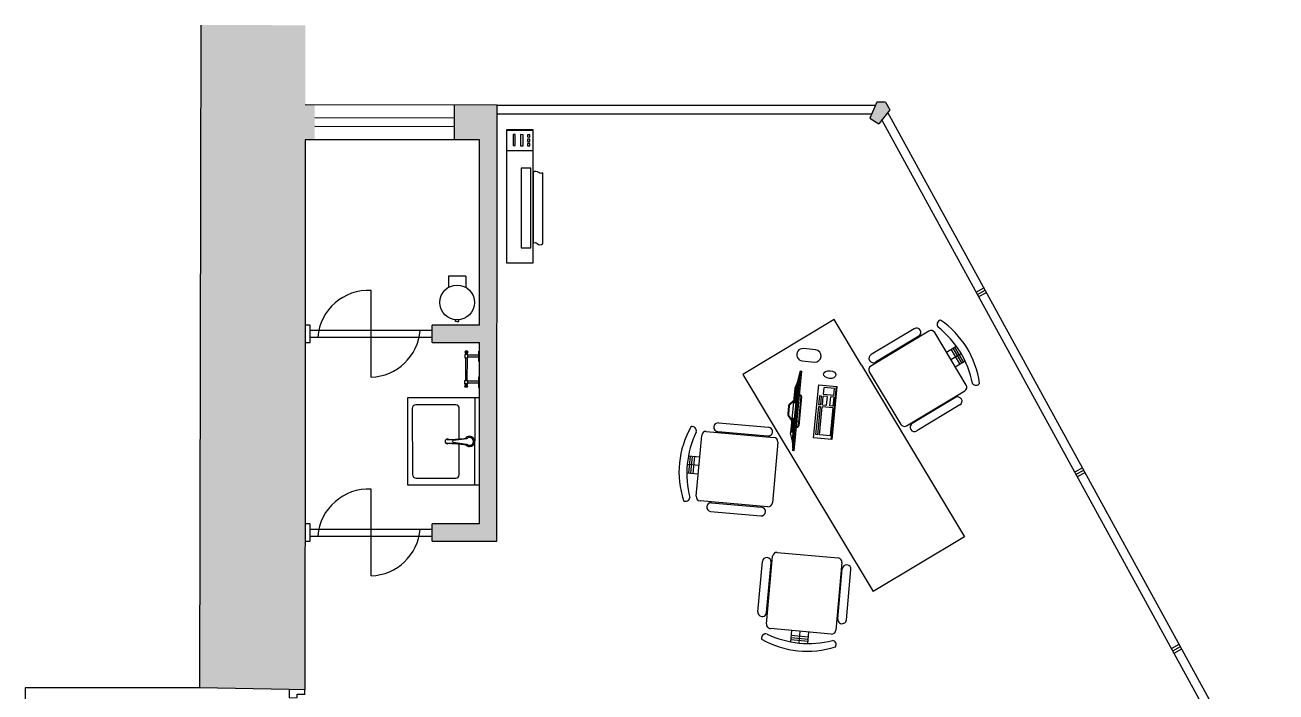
# Model space of a CAD drawing. Header units: millimetres. Extents: x 10227 to 13232, y 2 to 9351.
# Drawn here: x 10228 to 10946, y 1859 to 2241 of the extents above; entities that cross this region are included whole.
import ezdxf

# ---------------------------------------------------------------- set-up
doc = ezdxf.new("R2010")
doc.units = ezdxf.units.MM
for name, color, linetype in [('A-DOOR-FULL', 3, 'Continuous'), ('A-FLOOR-STRS', 3, 'Continuous'), ('A-FURN', 9, 'Continuous'), ('A-GLAZ-FULL', 4, 'Continuous'), ('A-WALL-FULL-EXTR', 1, 'Continuous'), ('A-WALL-FULL-INTR', 2, 'Continuous'), ('campiture muri sezionati', 253, 'Continuous')]:
    doc.layers.add(name, color=color, linetype=linetype)

msp = doc.modelspace()

# ---------------------------------------------------------------- hatches: boundary and pattern name
at = {"layer": 'campiture muri sezionati', "true_color": 0x636466}
h = msp.add_hatch(color=251, dxfattribs=at)
h.dxf.hatch_style = 1
h.paths.add_polyline_path([(10462.07, 1955.21), (10462.07, 1945.2), (10499.26, 1945.21), (10499.43, 2195.52), (10474.7, 2195.54), (10474.66, 2175.53), (10489.2, 2175.52), (10489.2, 2069.26), (10462.07, 2069.26), (10462.07, 2059.25), (10489.2, 2059.27), (10489.2, 1955.21)])
h.paths.add_polyline_path([(10328.51, 1861), (10380.05, 1860.12), (10389.05, 1859.95), (10389.14, 2024.46), (10389.23, 2175.59), (10394.66, 2175.59), (10394.7, 2195.59), (10389.24, 2195.59), (10389.27, 2241.32), (10329.27, 2241.44)])
h = msp.add_hatch(color=251, dxfattribs=at)
h.dxf.hatch_style = 1
h.paths.add_polyline_path([(10713.32, 2187.98), (10718.56, 2184.82), (10724.74, 2192.69), (10722.37, 2197.09), (10717.36, 2197.1)])

# ---------------------------------------------------------------- linework, layer by layer
at = {"layer": 'A-DOOR-FULL', "ltscale": 0.1}
for p, q in [((10427.02, 2039.36), (10427.14, 2089.12)), ((10427.02, 1925.3), (10427.14, 1975.07))]:
    msp.add_line(p, q, dxfattribs=at)
at = {"layer": 'A-DOOR-FULL'}
for p, q in [((10392.07, 2066.24), (10462.07, 2066.24)), ((10392.07, 2062.24), (10462.07, 2062.24)), ((10392.07, 1952.18), (10462.07, 1952.18)), ((10392.07, 1948.18), (10462.07, 1948.18))]:
    msp.add_line(p, q, dxfattribs=at)
msp.add_lwpolyline([(10389.05, 1857.38), (10389.05, 1859.95), (10380.06, 1860.12), (10380.05, 1855.39), (10384.61, 1855.42), (10384.61, 1857.39), (10389.11, 1857.41)], dxfattribs=at)
at = {"layer": 'A-DOOR-FULL', "ltscale": 0.1}
for centre, radius, start, end in [((10425.56, 2059.92), 29.24, 86.90593, 175.42244), ((10425.94, 2068.69), 29.36, 272.11433, 355.16975), ((10425.56, 1945.87), 29.24, 86.90593, 175.42244), ((10425.94, 1954.64), 29.36, 272.11433, 355.16975)]:
    msp.add_arc(centre, radius, start, end, dxfattribs=at)
at = {"layer": 'A-FLOOR-STRS'}
for p, q in [((10228.51, 1861), (10228.37, 1789.72)), ((10328.51, 1861), (10228.51, 1861))]:
    msp.add_line(p, q, dxfattribs=at)
at = {"layer": 'A-FURN'}
for p, q in [((10520.03, 2180.95), (10504.78, 2180.96)), ((10504.77, 2169.52), (10520.02, 2169.51)), ((10481.4, 2097.23), (10471.4, 2097.23)), ((10471.4, 2097.23), (10471.4, 2090.89)), ((10481.4, 2097.23), (10481.4, 2090.89)), ((10475.4, 2071.23), (10475.4, 2072.28)), ((10476.4, 2071.23), (10475.4, 2071.23)), ((10476.4, 2071.23), (10477.4, 2071.23)), ((10477.4, 2071.23), (10477.4, 2072.28)), ((10692.78, 2072.45), (10640.31, 2040.96)), ((10708.53, 2046.21), (10692.78, 2072.45)), ((10747.19, 2065.76), (10713.81, 2045.73)), ((10738.78, 2067.14), (10714, 2052.27)), ((10741.35, 2062.86), (10716.57, 2047.99)), ((10768.62, 2034.84), (10750.56, 2064.92)), ((10481.17, 2054.33), (10481.17, 2054.16)), ((10482.36, 2054.33), (10481.17, 2054.33)), ((10482.35, 2054.16), (10481.17, 2054.16)), ((10482.35, 2054.16), (10482.36, 2054.33)), ((10488.86, 2048.4), (10488.86, 2054.32)), ((10488.86, 2054.32), (10489.32, 2054.32)), ((10682.19, 2055.05), (10675.18, 2055.72)), ((10765.01, 2046.94), (10759.96, 2055.36)), ((10766.15, 2047.62), (10761.1, 2056.05)), ((10767.15, 2048.14), (10762.06, 2056.62)), ((10481.17, 2052.38), (10480.92, 2052.38)), ((10480.92, 2052.38), (10480.92, 2050.36)), ((10480.92, 2050.36), (10481.17, 2050.36)), ((10482.35, 2053.48), (10481.17, 2053.48)), ((10481.17, 2053.48), (10481.17, 2053.31)), ((10482.35, 2053.31), (10481.17, 2053.31)), ((10482.35, 2052.8), (10481.17, 2052.81)), ((10481.17, 2052.81), (10481.17, 2052.38)), ((10482.35, 2052.38), (10481.17, 2052.38)), ((10481.17, 2050.36), (10482.35, 2050.35)), ((10481.17, 2050.36), (10481.17, 2050.19)), ((10481.17, 2050.19), (10481.25, 2050.19)), ((10482.27, 2050.19), (10481.25, 2050.19)), ((10482.27, 2050.19), (10482.35, 2050.19)), ((10482.35, 2053.31), (10482.35, 2053.48)), ((10482.35, 2052.38), (10482.35, 2052.8)), ((10482.6, 2052.38), (10482.35, 2052.38)), ((10482.35, 2050.19), (10482.35, 2050.35)), ((10482.35, 2050.35), (10482.6, 2050.35)), ((10482.6, 2050.35), (10482.6, 2052.38)), ((10488.86, 2051.95), (10482.6, 2051.96)), ((10488.86, 2050.77), (10482.6, 2050.78)), ((10489.31, 2048.4), (10488.86, 2048.4)), ((10674.51, 2048.71), (10681.52, 2048.04)), ((10488.72, 2039.42), (10488.68, 2033.5)), ((10489.2, 2039.41), (10488.72, 2039.42)), ((10640.31, 2040.96), (10656.05, 2014.72)), ((10672.05, 2037.14), (10673.42, 2042.91)), ((10708.53, 2046.21), (10767.62, 1947.76)), ((10712.96, 2042.36), (10731.02, 2012.27)), ((10480.75, 2035.49), (10480.76, 2037.52)), ((10481, 2035.49), (10480.75, 2035.49)), ((10480.76, 2037.52), (10481.01, 2037.52)), ((10482.17, 2033.71), (10480.99, 2033.71)), ((10480.99, 2033.55), (10480.99, 2033.71)), ((10482.17, 2033.54), (10480.99, 2033.55)), ((10482.18, 2035.48), (10481, 2035.49)), ((10481, 2035.07), (10481, 2035.49)), ((10482.18, 2035.06), (10481, 2035.07)), ((10482.18, 2034.55), (10481, 2034.56)), ((10481, 2034.39), (10481, 2034.56)), ((10482.18, 2034.38), (10481, 2034.39)), ((10481.01, 2037.52), (10481.01, 2037.69)), ((10481.01, 2037.69), (10481.1, 2037.68)), ((10481.01, 2037.52), (10482.2, 2037.51)), ((10482.11, 2037.68), (10481.1, 2037.68)), ((10482.11, 2037.68), (10482.2, 2037.68)), ((10482.17, 2033.71), (10482.17, 2033.54)), ((10482.43, 2035.48), (10482.18, 2035.48)), ((10482.18, 2035.48), (10482.18, 2035.06)), ((10482.18, 2034.55), (10482.18, 2034.38)), ((10482.2, 2037.68), (10482.2, 2037.51)), ((10482.2, 2037.51), (10482.44, 2037.51)), ((10482.44, 2037.51), (10482.43, 2035.48)), ((10488.7, 2037.05), (10482.44, 2037.09)), ((10488.7, 2035.87), (10482.44, 2035.9)), ((10488.68, 2033.5), (10489.19, 2033.5)), ((10670.23, 2033.13), (10667.77, 2007.39)), ((10672.05, 2037.14), (10668.8, 2003.11)), ((10672.05, 2037.14), (10670.23, 2033.13)), ((10671.14, 2032.17), (10670.49, 2032.23)), ((10671.18, 2032.56), (10670.53, 2032.62)), ((10671.22, 2032.96), (10670.57, 2033.02)), ((10671.26, 2033.35), (10670.61, 2033.41)), ((10671.29, 2033.75), (10670.64, 2033.81)), ((10671.33, 2034.14), (10670.68, 2034.2)), ((10681.05, 2004.53), (10683.96, 2034.95)), ((10683.96, 2034.95), (10694.44, 2033.95)), ((10686.66, 2029.32), (10687.05, 2033.38)), ((10693.11, 2032.8), (10687.05, 2033.38)), ((10693.89, 2034), (10690.98, 2003.58)), ((10694.44, 2033.95), (10691.53, 2003.52)), ((10692.72, 2028.74), (10693.11, 2032.8)), ((10489.26, 2027.46), (10447.84, 2027.51)), ((10447.84, 2027.51), (10448.01, 1977.51)), ((10486.52, 2027.47), (10486.46, 1977.46)), ((10669.55, 2026.02), (10667.17, 2023.85)), ((10669.49, 2025.42), (10667.44, 2023.55)), ((10670.46, 2025.05), (10669.81, 2025.11)), ((10670.5, 2025.44), (10669.85, 2025.51)), ((10670.54, 2025.84), (10669.89, 2025.9)), ((10670.58, 2026.23), (10669.93, 2026.3)), ((10670.61, 2026.63), (10669.96, 2026.69)), ((10670.65, 2027.02), (10670, 2027.09)), ((10670.69, 2027.42), (10670.04, 2027.48)), ((10670.73, 2027.82), (10670.08, 2027.88)), ((10670.76, 2028.21), (10670.12, 2028.27)), ((10670.8, 2028.61), (10670.15, 2028.67)), ((10670.84, 2029), (10670.19, 2029.06)), ((10670.88, 2029.4), (10670.23, 2029.46)), ((10670.92, 2029.79), (10670.27, 2029.85)), ((10670.95, 2030.19), (10670.3, 2030.25)), ((10670.99, 2030.58), (10670.34, 2030.65)), ((10671.03, 2030.98), (10670.38, 2031.04)), ((10671.07, 2031.37), (10670.42, 2031.44)), ((10671.1, 2031.77), (10670.46, 2031.83)), ((10673.74, 2028.28), (10672.13, 2011.49)), ((10674.14, 2028.24), (10672.53, 2011.45)), ((10673.03, 2028.64), (10672.68, 2028.32)), ((10672.76, 2028.93), (10672.74, 2028.92)), ((10684.04, 2023.55), (10684.53, 2028.6)), ((10685.62, 2028.49), (10684.53, 2028.6)), ((10685.14, 2023.45), (10685.62, 2028.49)), ((10686.09, 2023.36), (10686.57, 2028.4)), ((10688.76, 2028.19), (10686.57, 2028.4)), ((10692.72, 2028.74), (10686.66, 2029.32)), ((10688.76, 2028.19), (10688.28, 2023.15)), ((10690.36, 2022.95), (10690.84, 2028)), ((10692.63, 2027.82), (10690.84, 2028)), ((10692.63, 2027.82), (10692.15, 2022.78)), ((10734.39, 2011.43), (10767.78, 2031.47)), ((10762.47, 2027.67), (10737.69, 2012.8)), ((10450.65, 2021.43), (10450.81, 1983.44)), ((10475.66, 2023.4), (10452.66, 2023.43)), ((10477.61, 2003.85), (10477.65, 2021.4)), ((10666.68, 2022.87), (10666.22, 2018.14)), ((10667.08, 2022.83), (10666.63, 2018.1)), ((10670.42, 2024.65), (10669.77, 2024.71)), ((10682.4, 2006.38), (10683.94, 2022.5)), ((10683.5, 2006.27), (10685.04, 2022.4)), ((10685.04, 2022.4), (10683.94, 2022.5)), ((10685.14, 2023.45), (10684.04, 2023.55)), ((10684.45, 2006.18), (10685.99, 2022.31)), ((10692.05, 2021.73), (10685.99, 2022.31)), ((10688.28, 2023.15), (10686.09, 2023.36)), ((10692.15, 2022.78), (10690.36, 2022.95)), ((10692.05, 2021.73), (10690.51, 2005.6)), ((10765.04, 2023.39), (10740.26, 2008.51)), ((10626.41, 2013.1), (10655.2, 2010.57)), ((10656.05, 2014.72), (10715.14, 1916.27)), ((10668.45, 2014.51), (10666.52, 2017.08)), ((10668.51, 2015.1), (10666.84, 2017.33)), ((10669.07, 2010.54), (10668.42, 2010.6)), ((10669.11, 2010.94), (10668.46, 2011)), ((10669.15, 2011.33), (10668.5, 2011.39)), ((10669.19, 2011.73), (10668.54, 2011.79)), ((10669.23, 2012.12), (10668.58, 2012.18)), ((10669.26, 2012.52), (10668.61, 2012.58)), ((10669.3, 2012.91), (10668.65, 2012.98)), ((10669.34, 2013.31), (10668.69, 2013.37)), ((10669.38, 2013.7), (10668.73, 2013.77)), ((10669.41, 2014.1), (10668.77, 2014.16)), ((10669.45, 2014.49), (10668.8, 2014.56)), ((10669.49, 2014.89), (10668.84, 2014.95)), ((10669.53, 2015.29), (10668.88, 2015.35)), ((10669.57, 2015.68), (10668.92, 2015.74)), ((10671.05, 2011.03), (10671.03, 2011.06)), ((10671.37, 2011.28), (10671.09, 2011.65)), ((10672.33, 2013.56), (10671.3, 2013.82)), ((10613.71, 1971), (10616.78, 2005.95)), ((10619.44, 2008.18), (10658.23, 2004.77)), ((10625.97, 2008.13), (10654.76, 2005.6)), ((10668.8, 2003.11), (10667.77, 2007.39)), ((10668.81, 2007.77), (10668.16, 2007.83)), ((10668.85, 2008.17), (10668.2, 2008.23)), ((10668.89, 2008.56), (10668.24, 2008.63)), ((10668.92, 2008.96), (10668.27, 2009.02)), ((10668.96, 2009.35), (10668.31, 2009.42)), ((10669, 2009.75), (10668.35, 2009.81)), ((10669.04, 2010.15), (10668.39, 2010.21)), ((10691.53, 2003.52), (10681.05, 2004.53)), ((10683.5, 2006.27), (10682.4, 2006.38)), ((10690.51, 2005.6), (10684.45, 2006.18)), ((10477.61, 1983.4), (10477.61, 2001.09)), ((10660.46, 2002.11), (10657.39, 1967.16)), ((10668.8, 2003.11), (10669.05, 1997.19)), ((10609.45, 1984.3), (10610.32, 1994.15)), ((10610.57, 1984.27), (10611.43, 1994.05)), ((10611.9, 1984.15), (10612.76, 1993.93)), ((10448.01, 1977.51), (10489.22, 1977.48)), ((10452.82, 1981.45), (10475.6, 1981.4)), ((10654.73, 1964.93), (10615.94, 1968.34)), ((10621.93, 1962.27), (10650.72, 1959.74)), ((10622.37, 1967.24), (10651.16, 1964.71)), ((10767.62, 1947.76), (10715.14, 1916.27)), ((10660.13, 1938.76), (10695.08, 1935.61)), ((10649.07, 1904.73), (10651.66, 1933.51)), ((10653.97, 1897.75), (10657.47, 1936.54)), ((10654.04, 1904.28), (10656.64, 1933.06)), ((10697.31, 1932.94), (10693.81, 1894.16)), ((10694.92, 1900.59), (10697.51, 1929.38)), ((10699.89, 1900.14), (10702.49, 1928.93)), ((10691.14, 1891.94), (10656.2, 1895.09)), ((10677.84, 1887.71), (10667.98, 1888.6)), ((10677.87, 1888.83), (10668.09, 1889.71)), ((10677.99, 1890.16), (10668.21, 1891.04))]:
    msp.add_line(p, q, dxfattribs=at)
at = {"layer": 'A-FURN', "ltscale": 0.1}
for p, q in [((10757.27, 2053.75), (10762.87, 2057.11)), ((10481.17, 2050.19), (10481.15, 2037.68)), ((10482.13, 2050.18), (10482.06, 2037.68)), ((10759.81, 2049.51), (10765.64, 2053)), ((10762.36, 2045.26), (10768.03, 2048.67)), ((10608.5, 1989.35), (10615.27, 1988.75)), ((10609.19, 1994.25), (10615.7, 1993.68)), ((10608.25, 1984.4), (10614.84, 1983.82)), ((10667.88, 1887.47), (10668.47, 1893.98)), ((10672.79, 1886.77), (10673.4, 1893.54)), ((10677.73, 1886.51), (10678.32, 1893.09))]:
    msp.add_line(p, q, dxfattribs=at)
at = {"layer": 'A-FURN'}
for points in [[(10519.98, 2104.98), (10520.03, 2181.23), (10504.78, 2181.24), (10504.73, 2104.99)], [(10509.81, 2172.25), (10509.81, 2178.6), (10508.54, 2178.63), (10508.54, 2172.27)], [(10514.26, 2172.16), (10514.26, 2178.51), (10512.87, 2178.54), (10512.87, 2172.19)], [(10518.07, 2177.17), (10518.07, 2178.44), (10516.8, 2178.46), (10516.8, 2177.19)], [(10518.07, 2174.63), (10518.07, 2175.9), (10516.8, 2175.92), (10516.8, 2174.65)], [(10518.07, 2172.09), (10518.07, 2173.36), (10516.8, 2173.38), (10516.8, 2172.11)], [(10518.71, 2113.6), (10518.75, 2159.35), (10513.25, 2159.36), (10513.22, 2113.61)], [(10674.07, 2042.85), (10669.7, 1997.12), (10669.05, 1997.19), (10673.42, 2042.91)]]:
    msp.add_lwpolyline(points, close=True, dxfattribs=at)
msp.add_lwpolyline([(10525.57, 2116.02), (10525.6, 2156.69, -0.424527), (10523.3, 2156.74, 0.404946), (10520.01, 2156.8), (10519.99, 2116.14, -0.424527), (10522.29, 2116.08, 0.404946)], format="xyb", close=True, dxfattribs=at)
at = {"layer": 'A-FURN', "ltscale": 4}
for points in [[(10471.56, 2003.57, 0.150311), (10470.82, 2003.8, 1), (10470.82, 2001.18, 0.145063), (10471.53, 2001.39)], [(10470.21, 2001.54), (10470.24, 2001.53), (10470.27, 2001.52), (10470.3, 2001.51), (10470.34, 2001.51), (10470.37, 2001.5), (10470.4, 2001.49), (10470.43, 2001.48), (10470.46, 2001.48), (10470.49, 2001.47), (10470.52, 2001.46), (10470.56, 2001.45), (10470.59, 2001.44), (10470.62, 2001.44), (10470.65, 2001.43), (10470.68, 2001.42), (10470.71, 2001.42), (10470.75, 2001.41), (10470.78, 2001.41), (10470.81, 2001.4), (10470.84, 2001.4), (10470.89, 2001.39), (10470.95, 2001.39), (10471, 2001.39), (10471.05, 2001.38), (10471.11, 2001.38), (10471.16, 2001.38), (10471.22, 2001.38), (10471.27, 2001.38), (10471.33, 2001.38), (10471.39, 2001.38), (10471.44, 2001.39), (10471.5, 2001.39), (10471.55, 2001.39), (10471.61, 2001.39), (10471.66, 2001.39), (10471.72, 2001.39), (10471.77, 2001.39), (10471.83, 2001.39), (10471.88, 2001.4), (10471.93, 2001.4), (10472.02, 2001.39), (10472.11, 2001.39), (10472.2, 2001.39), (10472.3, 2001.39), (10472.39, 2001.39), (10472.48, 2001.39), (10472.57, 2001.39), (10472.66, 2001.39), (10472.75, 2001.38), (10472.84, 2001.38), (10472.93, 2001.38), (10473.02, 2001.38), (10473.11, 2001.38), (10473.2, 2001.38), (10473.29, 2001.37), (10473.38, 2001.37), (10473.47, 2001.37), (10473.56, 2001.37), (10473.65, 2001.36), (10473.75, 2001.36), (10474.02, 2001.35), (10474.3, 2001.34), (10474.57, 2001.33), (10474.85, 2001.32), (10475.13, 2001.3), (10475.4, 2001.28), (10475.68, 2001.26), (10475.95, 2001.24), (10476.23, 2001.22), (10476.51, 2001.19), (10476.78, 2001.17), (10477.06, 2001.14), (10477.33, 2001.12), (10477.61, 2001.09), (10477.88, 2001.06), (10478.16, 2001.04), (10478.43, 2001.01), (10478.71, 2000.98), (10478.98, 2000.95), (10479.26, 2000.93), (10479.33, 2000.92), (10479.39, 2000.91), (10479.46, 2000.9), (10479.53, 2000.9), (10479.59, 2000.89), (10479.66, 2000.88), (10479.73, 2000.87), (10479.79, 2000.86), (10479.86, 2000.85), (10479.93, 2000.85), (10479.99, 2000.84), (10480.06, 2000.83), (10480.13, 2000.82), (10480.2, 2000.81), (10480.26, 2000.81), (10480.33, 2000.8), (10480.4, 2000.79), (10480.46, 2000.79), (10480.53, 2000.78), (10480.6, 2000.78), (10480.67, 2000.78), (10480.73, 2000.77), (10480.8, 2000.77), (10480.87, 2000.77), (10480.94, 2000.77), (10481.01, 2000.77), (10481.08, 2000.77), (10481.14, 2000.77), (10481.21, 2000.77), (10481.28, 2000.77), (10481.35, 2000.77), (10481.42, 2000.77), (10481.48, 2000.76), (10481.55, 2000.76), (10481.62, 2000.75), (10481.69, 2000.74), (10481.75, 2000.73), (10474.26, 2001.82, -0.75814), (10474.26, 2003.14), (10481.89, 2004.23), (10481.96, 2004.24), (10481.99, 2004.25), (10482.02, 2004.26), (10482.04, 2004.26), (10482.07, 2004.27), (10482.1, 2004.28), (10482.13, 2004.29), (10482.16, 2004.3), (10482.18, 2004.31), (10482.21, 2004.33), (10482.24, 2004.34), (10482.27, 2004.35), (10482.29, 2004.36), (10482.32, 2004.37), (10482.35, 2004.38), (10482.38, 2004.39), (10482.4, 2004.41), (10482.43, 2004.42), (10482.46, 2004.43), (10482.49, 2004.44), (10482.51, 2004.45)], [(10481.14, 2000.78, 0.243737), (10483.54, 1999.53, 1), (10483.55, 2005.41, 0.244286), (10481.14, 2004.17)], [(10482.52, 2000.49, 0.121688), (10483.56, 2000.23, 1), (10483.57, 2004.71, 0.123107), (10482.51, 2004.45)]]:
    msp.add_lwpolyline(points, format="xyb", dxfattribs=at)
for points in [[(10470.21, 2003.42), (10470.24, 2003.43), (10470.27, 2003.43), (10470.31, 2003.44), (10470.34, 2003.45), (10470.37, 2003.46), (10470.4, 2003.47), (10470.43, 2003.48), (10470.46, 2003.48), (10470.49, 2003.49), (10470.53, 2003.5), (10470.56, 2003.51), (10470.59, 2003.52), (10470.62, 2003.52), (10470.65, 2003.53), (10470.68, 2003.54), (10470.72, 2003.54), (10470.75, 2003.55), (10470.78, 2003.55), (10470.81, 2003.56), (10470.84, 2003.56), (10470.89, 2003.57), (10470.95, 2003.57), (10471, 2003.58), (10471.06, 2003.58), (10471.11, 2003.58), (10471.17, 2003.58), (10471.22, 2003.58), (10471.28, 2003.58), (10471.33, 2003.58), (10471.39, 2003.58), (10471.44, 2003.58), (10471.5, 2003.58), (10471.56, 2003.57), (10471.61, 2003.57), (10471.67, 2003.57), (10471.72, 2003.57), (10471.78, 2003.57), (10471.83, 2003.57), (10471.88, 2003.57), (10471.94, 2003.57), (10472.04, 2003.57), (10472.14, 2003.57), (10472.23, 2003.57), (10472.33, 2003.57), (10472.43, 2003.57), (10472.53, 2003.57), (10472.63, 2003.57), (10472.73, 2003.57), (10472.83, 2003.57), (10472.93, 2003.58), (10473.03, 2003.58), (10473.13, 2003.58), (10473.23, 2003.58), (10473.33, 2003.58), (10473.43, 2003.59), (10473.53, 2003.59), (10473.63, 2003.59), (10473.73, 2003.59), (10473.83, 2003.6), (10473.93, 2003.6), (10474.22, 2003.61), (10474.5, 2003.62), (10474.78, 2003.63), (10475.07, 2003.65), (10475.35, 2003.66), (10475.63, 2003.68), (10475.91, 2003.7), (10476.2, 2003.72), (10476.48, 2003.75), (10476.76, 2003.77), (10477.05, 2003.79), (10477.33, 2003.82), (10477.61, 2003.85), (10477.89, 2003.87), (10478.17, 2003.9), (10478.46, 2003.93), (10478.74, 2003.96), (10479.02, 2003.99), (10479.3, 2004.02), (10479.58, 2004.05), (10480.42, 2004.15), (10480.6, 2004.17), (10480.67, 2004.17), (10480.74, 2004.17), (10480.81, 2004.17), (10480.87, 2004.17), (10480.94, 2004.17), (10481.01, 2004.17), (10481.08, 2004.17), (10481.15, 2004.17), (10481.21, 2004.17), (10481.28, 2004.17), (10481.35, 2004.17), (10481.42, 2004.17), (10481.49, 2004.18), (10481.56, 2004.18), (10481.62, 2004.19), (10481.69, 2004.19), (10481.76, 2004.2), (10481.83, 2004.21), (10481.89, 2004.23)], [(10482.54, 2000.48), (10482.51, 2000.49), (10482.48, 2000.5), (10482.45, 2000.51), (10482.43, 2000.52), (10482.4, 2000.54), (10482.37, 2000.55), (10482.34, 2000.56), (10482.31, 2000.57), (10482.28, 2000.58), (10482.25, 2000.59), (10482.22, 2000.6), (10482.19, 2000.62), (10482.16, 2000.63), (10482.13, 2000.64), (10482.1, 2000.65), (10482.08, 2000.66), (10482.05, 2000.67), (10482.02, 2000.68), (10481.99, 2000.69), (10481.96, 2000.69), (10481.89, 2000.71), (10481.82, 2000.72), (10481.75, 2000.73)]]:
    msp.add_lwpolyline(points, dxfattribs=at)
at = {"layer": 'A-FURN'}
msp.add_circle((10476.4, 2082.23), 10, dxfattribs=at)
for centre, radius, start, end in [((10754.37, 2069.69), 2.45, 103.16733, 223.34632), ((10724.69, 2028.99), 52.01, 7.52515, 55.95647), ((10740.06, 2065), 2.5, 300.97207, 120.97207), ((10748.46, 2063.66), 2.45, 30.97207, 120.97207), ((10717.98, 2024.74), 55.41, 11.46348, 51.34841), ((10481.17, 2053.82), 0.338, 89.92399, 269.92399), ((10482.35, 2053.82), 0.338, 269.92399, 89.92399), ((10674.84, 2052.22), 3.52, 84.53584, 264.53584), ((10681.86, 2051.55), 3.52, 264.53584, 84.53584), ((10481.15, 2053.06), 0.254, 274.90309, 84.94488), ((10482.38, 2053.06), 0.254, 94.90309, 264.94488), ((10715.28, 2050.13), 2.5, 120.97207, 300.97207), ((10715.07, 2043.62), 2.45, 120.97207, 210.97207), ((10480.99, 2034.05), 0.338, 89.68446, 269.68446), ((10480.98, 2034.81), 0.254, 274.66357, 84.70536), ((10482.2, 2034.81), 0.254, 94.66357, 264.70536), ((10482.18, 2034.05), 0.338, 269.68446, 89.68446), ((10766.51, 2033.57), 2.45, 300.97207, 30.97207), ((10774.26, 2037.02), 2.35, 212.90751, 328.50475), ((10673.32, 2028.32), 0.827, 354.53584, 132.25619), ((10673.32, 2028.32), 0.422, 354.53584, 132.25619), ((10763.75, 2025.53), 2.5, 300.97207, 120.97207), ((10452.65, 2021.43), 2, 89.93154, 179.93154), ((10475.65, 2021.4), 2, 359.93154, 89.93154), ((10667.73, 2017.99), 1.52, 174.53584, 216.81549), ((10667.73, 2017.99), 1.11, 174.53584, 216.81549), ((10668.19, 2022.73), 1.52, 132.25619, 174.53584), ((10668.19, 2022.73), 1.11, 132.25619, 174.53584), ((10655.76, 1984.95), 52.01, 149.98767, 198.41899), ((10611.27, 2008.58), 2.45, 342.59783, 102.77682), ((10626.19, 2010.62), 2.5, 84.97207, 264.97207), ((10654.98, 2008.08), 2.5, 264.97207, 84.97207), ((10671.71, 2011.53), 0.827, 216.81549, 354.53584), ((10671.71, 2011.53), 0.422, 216.81549, 354.53584), ((10733.13, 2013.53), 2.45, 210.97207, 300.97207), ((10738.97, 2010.66), 2.5, 120.97207, 300.97207), ((10663.66, 1984.07), 55.41, 154.59574, 194.48066), ((10619.23, 2005.74), 2.45, 84.97207, 174.97207), ((10658.02, 2002.33), 2.45, 354.97207, 84.97207), ((10452.81, 1983.45), 2, 180.19486, 270.19486), ((10475.61, 1983.4), 2, 269.93154, 359.93154), ((10607.68, 1970.5), 2.35, 237.43939, 353.03663), ((10616.15, 1970.78), 2.45, 174.97207, 264.97207), ((10622.15, 1964.76), 2.5, 84.97207, 264.97207), ((10650.94, 1962.22), 2.5, 264.97207, 84.97207), ((10654.94, 1967.37), 2.45, 264.97207, 354.97207), ((10659.91, 1936.32), 2.45, 84.84586, 174.84586), ((10654.15, 1933.29), 2.5, 354.84586, 174.84586), ((10694.86, 1933.16), 2.45, 354.84586, 84.84586), ((10700, 1929.15), 2.5, 354.84586, 174.84586), ((10651.55, 1904.5), 2.5, 174.84586, 354.84586), ((10656.42, 1897.53), 2.45, 174.84586, 264.84586), ((10697.4, 1900.37), 2.5, 174.84586, 354.84586), ((10653.56, 1889.58), 2.45, 72.47161, 192.6506), ((10677.28, 1934.02), 52.01, 239.86146, 288.29278), ((10678.18, 1941.92), 55.41, 244.46952, 284.35445), ((10691.36, 1894.38), 2.45, 264.84586, 354.84586), ((10691.63, 1885.91), 2.35, 327.31318, 82.91042)]:
    msp.add_arc(centre, radius, start, end, dxfattribs=at)
msp.add_ellipse((10690.3, 2040.81), major_axis=(3.55, -0.34), ratio=0.623418, dxfattribs=at)
at = {"layer": 'A-GLAZ-FULL', "ltscale": 0.1}
for p, q in [((10474.7, 2195.53), (10474.66, 2175.53)), ((10499.43, 2190.52), (10714.38, 2190.38)), ((10499.44, 2195.52), (10716.6, 2195.38)), ((10946.43, 1784.82), (10723.58, 2191.21)), ((10474.67, 2182.98), (10394.67, 2183.14)), ((10474.68, 2187.98), (10394.68, 2188.14)), ((10940.73, 1784.82), (10720.22, 2186.94)), ((10774.39, 2088.19), (10778.78, 2090.6)), ((10775.11, 2086.88), (10779.49, 2089.28)), ((10775.83, 2085.56), (10780.2, 2087.96)), ((10831, 1984.93), (10835.39, 1987.34)), ((10831.72, 1983.62), (10836.1, 1986.02)), ((10832.44, 1982.3), (10836.81, 1984.7)), ((10886.49, 1883.66), (10890.89, 1886.07)), ((10887.21, 1882.34), (10891.6, 1884.75)), ((10887.93, 1881.03), (10892.31, 1883.43))]:
    msp.add_line(p, q, dxfattribs=at)
at = {"layer": 'A-WALL-FULL-EXTR'}
msp.add_line((10329.27, 2241.44), (10328.51, 1861), dxfattribs=at)
at = {"layer": 'A-WALL-FULL-EXTR', "ltscale": 0.1}
for p, q in [((10499.43, 2195.52), (10389.24, 2195.59)), ((10389.23, 2175.59), (10389.14, 2024.46)), ((10489.2, 2175.52), (10389.23, 2175.59)), ((10389.14, 2024.46), (10389.05, 1859.95))]:
    msp.add_line(p, q, dxfattribs=at)
at = {"layer": 'A-WALL-FULL-EXTR', "ltscale": 0.3}
msp.add_line((10380.05, 1860.12), (10328.51, 1861), dxfattribs=at)
at = {"layer": 'A-WALL-FULL-INTR', "ltscale": 0.1}
for p, q in [((10499.26, 1945.21), (10499.43, 2195.52)), ((10717.37, 2197.12), (10713.32, 2187.98)), ((10722.37, 2197.09), (10717.37, 2197.1)), ((10724.74, 2192.69), (10718.56, 2184.82)), ((10722.37, 2197.09), (10724.74, 2192.69)), ((10392.07, 2069.26), (10389.26, 2069.26)), ((10489.2, 2069.26), (10462.07, 2069.26)), ((10389.07, 2059.22), (10392.07, 2059.22)), ((10462.07, 2059.25), (10489.2, 2059.27)), ((10392.07, 1955.21), (10389.26, 1955.21)), ((10489.2, 1955.21), (10462.07, 1955.21)), ((10389.07, 1945.16), (10392.07, 1945.16)), ((10462.07, 1945.2), (10499.26, 1945.21))]:
    msp.add_line(p, q, dxfattribs=at)
at = {"layer": 'A-WALL-FULL-INTR'}
for p, q in [((10713.32, 2187.98), (10718.56, 2184.82)), ((10489.2, 2069.26), (10489.2, 2175.52)), ((10392.07, 2059.22), (10392.07, 2069.26)), ((10462.07, 2059.25), (10462.07, 2069.26)), ((10489.2, 1955.21), (10489.2, 2059.27)), ((10392.07, 1945.16), (10392.07, 1955.21)), ((10462.07, 1945.19), (10462.07, 1955.21))]:
    msp.add_line(p, q, dxfattribs=at)

doc.saveas('drawing.dxf')
